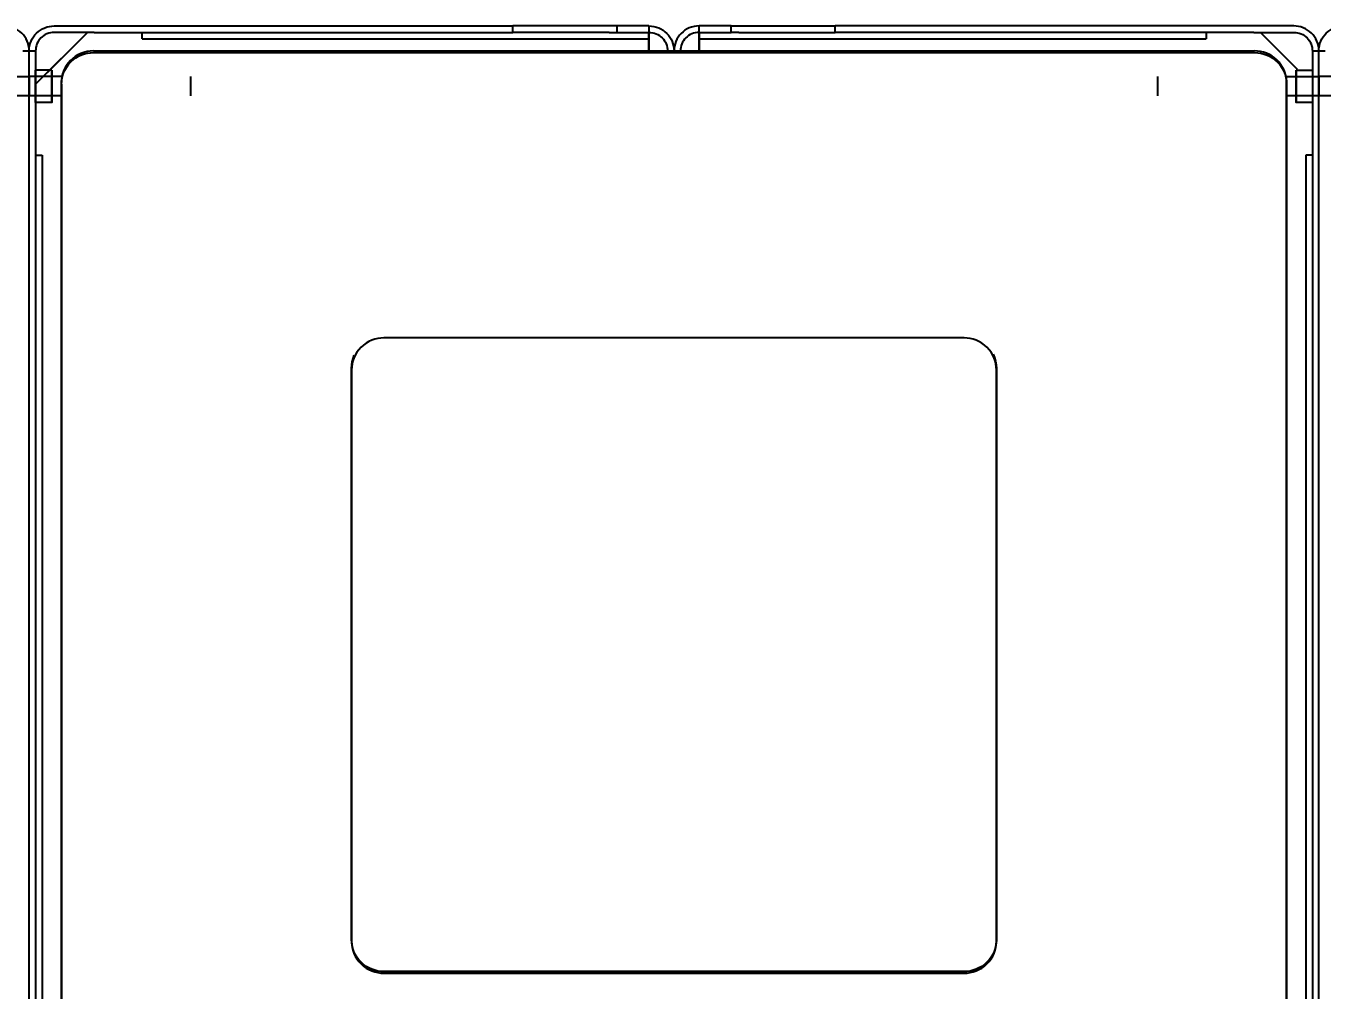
# Model space of a CAD drawing. Header units: millimetres. Extents: x 10366 to 28454, y 24552 to 29702.
# Drawn here: x 17184.3 to 17586.3, y 26756.2 to 27055.3 of the extents above; entities that cross this region are included whole.
import ezdxf

# ---------------------------------------------------------------- set-up
doc = ezdxf.new("R2010")
doc.units = ezdxf.units.MM
doc.header["$LTSCALE"] = 3
doc.layers.add('DomyÅ›lny', color=7, linetype='Continuous')
doc.styles.get("Standard").update_dxf_attribs({"font": 'arial.ttf'})
doc.dimstyles.new('MATEUSZ', dxfattribs={"dimtxt": 35, "dimasz": 16, "dimexe": 0.18, "dimexo": 0.0625, "dimgap": 0.09, "dimtad": 0, "dimdec": 0, "dimdsep": 46, "dimtxsty": 'Standard', "dimblk": 'DOT', "dimcen": 0.09, "dimse1": 1, "dimse2": 1, "dimadec": 0, "dimazin": 0, "dimtfac": 1, "dimtdec": 0, "dimtofl": 0, "dimtmove": 0, "dimatfit": 3, "dimfxl": 1, "dimtolj": 1, "dimtzin": 0, "dimlwd": 9, "dimlwe": 9, "dimarcsym": 0})

# ---------------------------------------------------------------- blocks, each defined once
blk = doc.blocks.new('_Dot')
at = {"color": 0, "linetype": 'ByBlock', "lineweight": -2}
blk.add_line((-0.5, 0), (-1, 0), dxfattribs=at)
at = {"color": 0, "linetype": 'ByBlock', "const_width": 0.5}
blk.add_lwpolyline([(-0.25, 0, 1), (0.25, 0, 1)], format="xyb", close=True, dxfattribs=at)
blk = doc.blocks.new('*D54')
at = {"color": 0, "lineweight": 9, "transparency": 16777216}
for p, q in [((16801.26, 26554.08), (16945.86, 26554.08)), ((17169.26, 26554.08), (17024.66, 26554.08))]:
    blk.add_line(p, q, dxfattribs=at)
at = {"layer": 'Defpoints', "color": 0, "transparency": 16777216}
for p in [(16785.26, 27047.56), (17185.26, 27047.56), (17185.26, 26554.08)]:
    blk.add_point(p, dxfattribs=at)
at = {"color": 0, "lineweight": 9, "transparency": 16777216, "xscale": 16, "yscale": 16, "zscale": 16, "rotation": 180}
blk.add_blockref('_Dot', (16785.26, 26554.08), dxfattribs=at)
at = {"color": 0, "lineweight": 9, "transparency": 16777216, "xscale": 16, "yscale": 16, "zscale": 16}
blk.add_blockref('_Dot', (17185.26, 26554.08), dxfattribs=at)
at = {"color": 0, "transparency": 16777216, "insert": (16985.26, 26554.08), "char_height": 35, "attachment_point": 5}
blk.add_mtext('\\A1;400', dxfattribs=at)

msp = doc.modelspace()

# ---------------------------------------------------------------- linework, layer by layer
at = {"layer": 'DomyÅ›lny'}
for p, q in [((17193.02, 27055.32), (17335.26, 27055.32)), ((17335.26, 27053.32), (17335.26, 27055.32)), ((17367.5, 27055.32), (17335.26, 27055.32)), ((17367.5, 27055.32), (17367.5, 27053.32)), ((17377.5, 27055.32), (17377.5, 27053.32)), ((17393.02, 27053.32), (17393.02, 27055.32)), ((17403.02, 27053.32), (17403.02, 27055.32)), ((17403.02, 27055.32), (17435.26, 27055.32)), ((17435.26, 27053.32), (17435.26, 27055.32)), ((17577.5, 27055.32), (17435.26, 27055.32)), ((17203.37, 27053.32), (17187.26, 27037.2)), ((17190.93, 27040.88), (17203.37, 27053.32)), ((17205.37, 27053.32), (17193.02, 27053.32)), ((17205.37, 27053.32), (17335.26, 27053.32)), ((17220.26, 27051.32), (17220.26, 27053.32)), ((17220.26, 27051.32), (17377.5, 27051.32)), ((17365.14, 27053.32), (17335.26, 27053.32)), ((17365.14, 27053.32), (17367.5, 27053.32)), ((17377.5, 27053.32), (17377.5, 27051.32)), ((17377.5, 27047.06), (17377.5, 27053.32)), ((17377.5, 27053.32), (17377.5, 27047.06)), ((17393.02, 27051.32), (17393.02, 27053.32)), ((17393.02, 27053.32), (17393.02, 27047.06)), ((17393.02, 27047.06), (17393.02, 27053.32)), ((17393.02, 27051.32), (17550.26, 27051.32)), ((17405.37, 27053.32), (17403.02, 27053.32)), ((17405.37, 27053.32), (17435.26, 27053.32)), ((17565.14, 27053.32), (17435.26, 27053.32)), ((17550.26, 27053.32), (17550.26, 27051.32)), ((17565.14, 27053.32), (17577.5, 27053.32)), ((17578.56, 27041.9), (17567.14, 27053.32)), ((17567.14, 27053.32), (17578.56, 27041.9)), ((17183.26, 27047.56), (17185.26, 27047.56)), ((17185.26, 26677.06), (17185.26, 27047.56)), ((17185.26, 27047.56), (17187.26, 27047.56)), ((17185.26, 26677.06), (17185.26, 27047.56)), ((17187.26, 27047.56), (17187.26, 26677.06)), ((17205.26, 27047.56), (17565.26, 27047.56)), ((17205.26, 27047.06), (17565.26, 27047.06)), ((17583.26, 27047.56), (17585.26, 27047.56)), ((17583.26, 27047.56), (17583.26, 26677.06)), ((17585.26, 26677.06), (17585.26, 27047.56)), ((17585.26, 27047.56), (17587.26, 27047.56)), ((17585.26, 26677.06), (17585.26, 27047.56)), ((17174.96, 27039.59), (17185.26, 27039.59)), ((17195.55, 27039.59), (17185.26, 27039.59)), ((17192.26, 27041.59), (17187.26, 27041.59)), ((17192.26, 27039.59), (17187.26, 27039.59)), ((17574.96, 27039.59), (17585.26, 27039.59)), ((17578.26, 27041.59), (17583.26, 27041.59)), ((17578.26, 27039.59), (17583.26, 27039.59)), ((17595.55, 27039.59), (17585.26, 27039.59)), ((17195.26, 26687.92), (17195.26, 27037.71)), ((17195.26, 27037.2), (17195.26, 26687.42)), ((17575.26, 26687.92), (17575.26, 27037.71)), ((17575.26, 27037.2), (17575.26, 26687.42)), ((17185.26, 27033.59), (17175.26, 27033.59)), ((17195.26, 27033.59), (17185.26, 27033.59)), ((17192.26, 27033.59), (17187.26, 27033.59)), ((17192.26, 27031.59), (17187.26, 27031.59)), ((17585.26, 27033.59), (17575.26, 27033.59)), ((17583.26, 27033.59), (17578.26, 27033.59)), ((17583.26, 27031.59), (17578.26, 27031.59)), ((17595.26, 27033.59), (17585.26, 27033.59)), ((17187.26, 27015.17), (17189.26, 27015.17)), ((17189.26, 27015.17), (17189.26, 26720.92)), ((17583.26, 27015.17), (17581.26, 27015.17)), ((17581.26, 27015.17), (17581.26, 26719.68)), ((17475.26, 26958.5), (17295.26, 26958.5)), ((17285.26, 26771.77), (17285.26, 26949.16)), ((17285.26, 26948.65), (17285.26, 26771.26)), ((17485.26, 26949.16), (17485.26, 26771.77)), ((17485.26, 26771.26), (17485.26, 26948.65)), ((17285.26, 26771.77), (17285.26, 26771.26)), ((17485.26, 26771.77), (17485.26, 26771.26)), ((17475.26, 26761.92), (17295.26, 26761.92)), ((17295.26, 26761.92), (17295.26, 26761.41)), ((17295.26, 26761.41), (17475.26, 26761.41)), ((17475.26, 26761.92), (17475.26, 26761.41))]:
    msp.add_line(p, q, dxfattribs=at)
for points in [[(17185.26, 27047.56, 0), (17185.22, 27048.33, 0), (17185.1, 27049.1, 0), (17184.91, 27049.85, 0), (17184.65, 27050.57, 0), (17184.31, 27051.26, 0), (17183.92, 27051.92, 0), (17183.46, 27052.53, 0), (17182.94, 27053.09, 0), (17182.37, 27053.59, 0), (17181.76, 27054.04, 0), (17181.11, 27054.43, 0), (17180.42, 27054.74, 0), (17179.71, 27054.99, 0), (17178.98, 27055.17, 0), (17178.24, 27055.28, 0), (17177.5, 27055.32, 0)], [(17185.26, 27047.56, 0), (17185.29, 27048.33, 0), (17185.41, 27049.1, 0), (17185.6, 27049.85, 0), (17185.86, 27050.57, 0), (17186.2, 27051.26, 0), (17186.6, 27051.92, 0), (17187.06, 27052.53, 0), (17187.57, 27053.09, 0), (17188.14, 27053.59, 0), (17188.75, 27054.04, 0), (17189.4, 27054.43, 0), (17190.09, 27054.74, 0), (17190.8, 27054.99, 0), (17191.53, 27055.17, 0), (17192.27, 27055.28, 0), (17193.02, 27055.32, 0)], [(17377.5, 27055.32, 0), (17377.5, 27055.32, 0), (17377.5, 27055.32, 0), (17377.5, 27055.32, 0), (17377.5, 27055.32, 0), (17377.5, 27055.32, 0), (17377.5, 27055.32, 0), (17377.5, 27055.32, 0), (17377.5, 27055.32, 0), (17377.5, 27055.32, 0), (17377.49, 27055.32, 0), (17377.49, 27055.32, 0), (17377.48, 27055.32, 0), (17377.43, 27055.32, 0), (17377.2, 27055.32, 0), (17376.26, 27055.32, 0), (17367.5, 27055.32, 0)], [(17377.5, 27055.32, 0), (17378.27, 27055.28, 0), (17379.04, 27055.16, 0), (17379.78, 27054.97, 0), (17380.51, 27054.71, 0), (17381.2, 27054.38, 0), (17381.85, 27053.98, 0), (17382.46, 27053.52, 0), (17383.03, 27053, 0), (17383.53, 27052.44, 0), (17383.98, 27051.82, 0), (17384.36, 27051.17, 0), (17384.68, 27050.49, 0), (17384.93, 27049.78, 0), (17385.11, 27049.05, 0), (17385.22, 27048.3, 0), (17385.26, 27047.56, 0)], [(17393.02, 27055.32, 0), (17392.24, 27055.28, 0), (17391.48, 27055.16, 0), (17390.73, 27054.97, 0), (17390, 27054.71, 0), (17389.31, 27054.38, 0), (17388.66, 27053.98, 0), (17388.05, 27053.52, 0), (17387.49, 27053, 0), (17386.98, 27052.44, 0), (17386.53, 27051.82, 0), (17386.15, 27051.17, 0), (17385.83, 27050.49, 0), (17385.58, 27049.78, 0), (17385.4, 27049.05, 0), (17385.29, 27048.3, 0), (17385.26, 27047.56, 0)], [(17403.02, 27055.32, 0), (17393.02, 27055.32, 0)], [(17585.26, 27047.56, 0), (17585.22, 27048.33, 0), (17585.1, 27049.1, 0), (17584.91, 27049.85, 0), (17584.65, 27050.57, 0), (17584.31, 27051.26, 0), (17583.92, 27051.92, 0), (17583.46, 27052.53, 0), (17582.94, 27053.09, 0), (17582.37, 27053.59, 0), (17581.76, 27054.04, 0), (17581.11, 27054.43, 0), (17580.42, 27054.74, 0), (17579.71, 27054.99, 0), (17578.98, 27055.17, 0), (17578.24, 27055.28, 0), (17577.5, 27055.32, 0)], [(17585.26, 27047.56, 0), (17585.29, 27048.33, 0), (17585.41, 27049.1, 0), (17585.6, 27049.85, 0), (17585.86, 27050.57, 0), (17586.2, 27051.26, 0), (17586.6, 27051.92, 0), (17587.06, 27052.53, 0), (17587.57, 27053.09, 0), (17588.14, 27053.59, 0), (17588.75, 27054.04, 0), (17589.4, 27054.43, 0), (17590.09, 27054.74, 0), (17590.8, 27054.99, 0), (17591.53, 27055.17, 0), (17592.27, 27055.28, 0), (17593.02, 27055.32, 0)], [(17193.02, 27053.32, 0), (17192.44, 27053.29, 0), (17191.87, 27053.2, 0), (17191.31, 27053.06, 0), (17190.77, 27052.86, 0), (17190.25, 27052.61, 0), (17189.77, 27052.32, 0), (17189.32, 27051.97, 0), (17188.9, 27051.59, 0), (17188.53, 27051.17, 0), (17188.2, 27050.71, 0), (17187.91, 27050.23, 0), (17187.68, 27049.72, 0), (17187.49, 27049.2, 0), (17187.36, 27048.66, 0), (17187.28, 27048.11, 0), (17187.26, 27047.56, 0)], [(17367.5, 27053.32, 0), (17377.5, 27053.32, 0)], [(17377.5, 27053.32, 0), (17378.08, 27053.29, 0), (17378.65, 27053.2, 0), (17379.2, 27053.06, 0), (17379.74, 27052.86, 0), (17380.26, 27052.61, 0), (17380.74, 27052.32, 0), (17381.19, 27051.97, 0), (17381.61, 27051.59, 0), (17381.98, 27051.17, 0), (17382.32, 27050.71, 0), (17382.6, 27050.23, 0), (17382.83, 27049.72, 0), (17383.02, 27049.2, 0), (17383.15, 27048.66, 0), (17383.23, 27048.11, 0), (17383.26, 27047.56, 0)], [(17393.02, 27053.32, 0), (17392.44, 27053.29, 0), (17391.87, 27053.2, 0), (17391.31, 27053.06, 0), (17390.77, 27052.86, 0), (17390.25, 27052.61, 0), (17389.77, 27052.32, 0), (17389.32, 27051.97, 0), (17388.9, 27051.59, 0), (17388.53, 27051.17, 0), (17388.2, 27050.71, 0), (17387.91, 27050.23, 0), (17387.68, 27049.72, 0), (17387.49, 27049.2, 0), (17387.36, 27048.66, 0), (17387.28, 27048.11, 0), (17387.26, 27047.56, 0)], [(17393.02, 27053.32, 0), (17393.02, 27053.32, 0), (17393.02, 27053.32, 0), (17393.02, 27053.32, 0), (17393.02, 27053.32, 0), (17393.02, 27053.32, 0), (17393.02, 27053.32, 0), (17393.02, 27053.32, 0), (17393.02, 27053.32, 0), (17393.02, 27053.32, 0), (17393.02, 27053.32, 0), (17393.02, 27053.32, 0), (17393.02, 27053.32, 0), (17393.03, 27053.32, 0), (17393.09, 27053.32, 0), (17393.31, 27053.32, 0), (17394.25, 27053.32, 0), (17403.02, 27053.32, 0)], [(17577.5, 27053.32, 0), (17578.08, 27053.29, 0), (17578.65, 27053.2, 0), (17579.2, 27053.06, 0), (17579.74, 27052.86, 0), (17580.26, 27052.61, 0), (17580.74, 27052.32, 0), (17581.19, 27051.97, 0), (17581.61, 27051.59, 0), (17581.98, 27051.17, 0), (17582.32, 27050.71, 0), (17582.6, 27050.23, 0), (17582.83, 27049.72, 0), (17583.02, 27049.2, 0), (17583.15, 27048.66, 0), (17583.23, 27048.11, 0), (17583.26, 27047.56, 0)], [(17205.26, 27047.56, 0), (17204.23, 27047.51, 0), (17203.23, 27047.36, 0), (17202.25, 27047.1, 0), (17201.3, 27046.76, 0), (17200.4, 27046.32, 0), (17199.55, 27045.8, 0), (17198.77, 27045.2, 0), (17198.05, 27044.54, 0), (17197.4, 27043.81, 0), (17196.83, 27043.02, 0), (17196.35, 27042.19, 0), (17195.95, 27041.31, 0), (17195.64, 27040.42, 0), (17195.42, 27039.49, 0), (17195.29, 27038.61, 0), (17195.26, 27037.71, 0)], [(17195.26, 27037.2, 0), (17195.31, 27038.2, 0), (17195.46, 27039.18, 0), (17195.71, 27040.14, 0), (17196.06, 27041.06, 0), (17196.49, 27041.94, 0), (17197.01, 27042.77, 0), (17197.6, 27043.54, 0), (17198.27, 27044.25, 0), (17199, 27044.89, 0), (17199.78, 27045.45, 0), (17200.61, 27045.93, 0), (17201.49, 27046.33, 0), (17202.38, 27046.64, 0), (17203.31, 27046.87, 0), (17204.28, 27047.01, 0), (17205.26, 27047.06, 0)], [(17575.26, 27037.71, 0), (17575.2, 27038.7, 0), (17575.05, 27039.69, 0), (17574.8, 27040.64, 0), (17574.46, 27041.57, 0), (17574.02, 27042.45, 0), (17573.5, 27043.28, 0), (17572.91, 27044.05, 0), (17572.24, 27044.76, 0), (17571.52, 27045.39, 0), (17570.73, 27045.96, 0), (17569.9, 27046.44, 0), (17569.02, 27046.84, 0), (17568.13, 27047.15, 0), (17567.2, 27047.37, 0), (17566.23, 27047.51, 0), (17565.26, 27047.56, 0)], [(17565.26, 27047.06, 0), (17566.28, 27047, 0), (17567.28, 27046.85, 0), (17568.27, 27046.6, 0), (17569.21, 27046.25, 0), (17570.11, 27045.81, 0), (17570.96, 27045.3, 0), (17571.75, 27044.7, 0), (17572.47, 27044.03, 0), (17573.11, 27043.3, 0), (17573.68, 27042.51, 0), (17574.16, 27041.68, 0), (17574.56, 27040.8, 0), (17574.87, 27039.91, 0), (17575.09, 27038.98, 0), (17575.22, 27038.11, 0), (17575.26, 27037.2, 0)], [(17185.26, 27039.59, 0), (17185.26, 27039.59, 0), (17185.26, 27039.59, 0), (17185.26, 27039.59, 0), (17185.26, 27039.59, 0), (17185.26, 27039.59, 0), (17185.26, 27039.59, 0), (17185.26, 27039.59, 0), (17185.26, 27039.59, 0), (17185.26, 27039.59, 0), (17185.26, 27039.59, 0), (17185.26, 27039.59, 0), (17185.26, 27039.58, 0), (17185.26, 27039.57, 0), (17185.26, 27039.5, 0), (17185.26, 27039.22, 0), (17185.26, 27033.59, 0)], [(17185.26, 27039.59, 0), (17185.26, 27039.59, 0), (17185.26, 27039.59, 0), (17185.26, 27039.59, 0), (17185.26, 27039.59, 0), (17185.26, 27039.59, 0), (17185.26, 27039.59, 0), (17185.26, 27039.59, 0), (17185.26, 27039.59, 0), (17185.26, 27039.59, 0), (17185.26, 27039.59, 0), (17185.26, 27039.59, 0), (17185.26, 27039.58, 0), (17185.26, 27039.57, 0), (17185.26, 27039.5, 0), (17185.26, 27039.22, 0), (17185.26, 27033.59, 0)], [(17187.26, 27039.59, 0), (17187.26, 27039.59, 0), (17187.26, 27039.59, 0), (17187.26, 27039.59, 0), (17187.26, 27039.59, 0), (17187.26, 27039.59, 0), (17187.26, 27039.59, 0), (17187.26, 27039.59, 0), (17187.26, 27039.59, 0), (17187.26, 27039.59, 0), (17187.26, 27039.59, 0), (17187.26, 27039.59, 0), (17187.26, 27039.58, 0), (17187.26, 27039.57, 0), (17187.26, 27039.5, 0), (17187.26, 27039.22, 0), (17187.26, 27033.59, 0)], [(17235.26, 27039.59, 0), (17235.26, 27039.59, 0), (17235.26, 27039.59, 0), (17235.26, 27039.59, 0), (17235.26, 27039.59, 0), (17235.26, 27039.59, 0), (17235.26, 27039.59, 0), (17235.26, 27039.59, 0), (17235.26, 27039.59, 0), (17235.26, 27039.59, 0), (17235.26, 27039.59, 0), (17235.26, 27039.59, 0), (17235.26, 27039.58, 0), (17235.26, 27039.57, 0), (17235.26, 27039.5, 0), (17235.26, 27039.22, 0), (17235.26, 27033.59, 0)], [(17535.26, 27039.59, 0), (17535.26, 27039.59, 0), (17535.26, 27039.59, 0), (17535.26, 27039.59, 0), (17535.26, 27039.59, 0), (17535.26, 27039.59, 0), (17535.26, 27039.59, 0), (17535.26, 27039.59, 0), (17535.26, 27039.59, 0), (17535.26, 27039.59, 0), (17535.26, 27039.59, 0), (17535.26, 27039.59, 0), (17535.26, 27039.58, 0), (17535.26, 27039.57, 0), (17535.26, 27039.5, 0), (17535.26, 27039.22, 0), (17535.26, 27033.59, 0)], [(17583.26, 27041.59, 0), (17583.26, 27041.59, 0), (17583.26, 27041.59, 0), (17583.26, 27041.59, 0), (17583.26, 27041.59, 0), (17583.26, 27041.59, 0), (17583.26, 27041.59, 0), (17583.26, 27041.59, 0), (17583.26, 27041.59, 0), (17583.26, 27041.59, 0), (17583.26, 27041.59, 0), (17583.26, 27041.59, 0), (17583.26, 27041.58, 0), (17583.26, 27041.55, 0), (17583.26, 27041.44, 0), (17583.26, 27040.97, 0), (17583.26, 27031.59, 0)], [(17583.26, 27039.59, 0), (17583.26, 27039.59, 0), (17583.26, 27039.59, 0), (17583.26, 27039.59, 0), (17583.26, 27039.59, 0), (17583.26, 27039.59, 0), (17583.26, 27039.59, 0), (17583.26, 27039.59, 0), (17583.26, 27039.59, 0), (17583.26, 27039.59, 0), (17583.26, 27039.59, 0), (17583.26, 27039.59, 0), (17583.26, 27039.58, 0), (17583.26, 27039.57, 0), (17583.26, 27039.5, 0), (17583.26, 27039.22, 0), (17583.26, 27033.59, 0)], [(17585.26, 27039.59, 0), (17585.26, 27039.59, 0), (17585.26, 27039.59, 0), (17585.26, 27039.59, 0), (17585.26, 27039.59, 0), (17585.26, 27039.59, 0), (17585.26, 27039.59, 0), (17585.26, 27039.59, 0), (17585.26, 27039.59, 0), (17585.26, 27039.59, 0), (17585.26, 27039.59, 0), (17585.26, 27039.59, 0), (17585.26, 27039.58, 0), (17585.26, 27039.57, 0), (17585.26, 27039.5, 0), (17585.26, 27039.22, 0), (17585.26, 27033.59, 0)], [(17585.26, 27039.59, 0), (17585.26, 27039.59, 0), (17585.26, 27039.59, 0), (17585.26, 27039.59, 0), (17585.26, 27039.59, 0), (17585.26, 27039.59, 0), (17585.26, 27039.59, 0), (17585.26, 27039.59, 0), (17585.26, 27039.59, 0), (17585.26, 27039.59, 0), (17585.26, 27039.59, 0), (17585.26, 27039.59, 0), (17585.26, 27039.58, 0), (17585.26, 27039.57, 0), (17585.26, 27039.5, 0), (17585.26, 27039.22, 0), (17585.26, 27033.59, 0)], [(17295.26, 26958.5, 0), (17294.36, 26958.46, 0), (17293.44, 26958.34, 0), (17292.5, 26958.12, 0), (17291.57, 26957.81, 0), (17290.66, 26957.4, 0), (17289.78, 26956.9, 0), (17288.95, 26956.3, 0), (17288.18, 26955.62, 0), (17287.49, 26954.86, 0), (17286.89, 26954.04, 0), (17286.37, 26953.17, 0), (17285.96, 26952.28, 0), (17285.64, 26951.36, 0), (17285.42, 26950.44, 0), (17285.3, 26949.53, 0), (17285.26, 26948.65, 0)], [(17485.26, 26948.65, 0), (17485.22, 26949.53, 0), (17485.09, 26950.44, 0), (17484.87, 26951.36, 0), (17484.55, 26952.28, 0), (17484.14, 26953.17, 0), (17483.63, 26954.04, 0), (17483.02, 26954.86, 0), (17482.33, 26955.62, 0), (17481.56, 26956.3, 0), (17480.73, 26956.9, 0), (17479.85, 26957.4, 0), (17478.94, 26957.81, 0), (17478.01, 26958.12, 0), (17477.08, 26958.34, 0), (17476.15, 26958.46, 0), (17475.26, 26958.5, 0)], [(17285.26, 26949.16, 0), (17285.3, 26950.13, 0), (17285.46, 26951.13, 0), (17285.72, 26952.13, 0), (17286.1, 26953.13, 0)], [(17484.25, 26953.46, 0), (17484.7, 26952.39, 0), (17485.02, 26951.29, 0), (17485.2, 26950.21, 0), (17485.26, 26949.16, 0)], [(17295.26, 26761.92, 0), (17294.36, 26761.96, 0), (17293.44, 26762.08, 0), (17292.5, 26762.3, 0), (17291.57, 26762.61, 0), (17290.66, 26763.02, 0), (17289.78, 26763.52, 0), (17288.95, 26764.12, 0), (17288.18, 26764.8, 0), (17287.49, 26765.56, 0), (17286.89, 26766.38, 0), (17286.37, 26767.24, 0), (17285.96, 26768.14, 0), (17285.64, 26769.06, 0), (17285.42, 26769.98, 0), (17285.3, 26770.88, 0), (17285.26, 26771.77, 0)], [(17285.26, 26771.26, 0), (17285.3, 26770.38, 0), (17285.42, 26769.47, 0), (17285.64, 26768.55, 0), (17285.96, 26767.63, 0), (17286.37, 26766.73, 0), (17286.89, 26765.87, 0), (17287.49, 26765.05, 0), (17288.18, 26764.29, 0), (17288.95, 26763.61, 0), (17289.78, 26763.01, 0), (17290.66, 26762.51, 0), (17291.57, 26762.1, 0), (17292.5, 26761.79, 0), (17293.44, 26761.57, 0), (17294.36, 26761.45, 0), (17295.26, 26761.41, 0)], [(17485.26, 26771.77, 0), (17485.22, 26770.88, 0), (17485.09, 26769.98, 0), (17484.87, 26769.06, 0), (17484.55, 26768.14, 0), (17484.14, 26767.24, 0), (17483.63, 26766.38, 0), (17483.02, 26765.56, 0), (17482.33, 26764.8, 0), (17481.56, 26764.12, 0), (17480.73, 26763.52, 0), (17479.85, 26763.02, 0), (17478.94, 26762.61, 0), (17478.01, 26762.3, 0), (17477.08, 26762.08, 0), (17476.15, 26761.96, 0), (17475.26, 26761.92, 0)], [(17475.26, 26761.41, 0), (17476.15, 26761.45, 0), (17477.08, 26761.57, 0), (17478.01, 26761.79, 0), (17478.94, 26762.1, 0), (17479.85, 26762.51, 0), (17480.73, 26763.01, 0), (17481.56, 26763.61, 0), (17482.33, 26764.29, 0), (17483.02, 26765.05, 0), (17483.63, 26765.87, 0), (17484.14, 26766.73, 0), (17484.55, 26767.63, 0), (17484.87, 26768.55, 0), (17485.09, 26769.47, 0), (17485.22, 26770.38, 0), (17485.26, 26771.26, 0)]]:
    msp.add_polyline3d(points, dxfattribs=at)
for points in [[(17187.26, 27041.59, 0), (17187.26, 27041.59, 0), (17187.26, 27041.59, 0), (17187.26, 27041.59, 0), (17187.26, 27041.59, 0), (17187.26, 27041.59, 0), (17187.26, 27041.59, 0), (17187.26, 27041.59, 0), (17187.26, 27041.59, 0), (17187.26, 27041.59, 0), (17187.26, 27041.59, 0), (17187.26, 27041.58, 0), (17187.26, 27041.55, 0), (17187.26, 27041.44, 0), (17187.26, 27040.97, 0), (17187.26, 27032.34, 0), (17187.26, 27031.61, 0), (17187.26, 27031.59, 0), (17187.26, 27031.59, 0), (17187.26, 27031.59, 0), (17187.26, 27031.59, 0), (17187.26, 27031.59, 0), (17187.26, 27031.59, 0), (17187.26, 27031.59, 0), (17187.26, 27031.59, 0), (17187.26, 27031.59, 0), (17187.26, 27031.59, 0), (17187.26, 27031.59, 0), (17187.26, 27031.59, 0), (17187.26, 27031.59, 0), (17187.26, 27031.59, 0), (17187.26, 27031.59, 0), (17187.26, 27031.59, 0), (17187.26, 27031.6, 0), (17187.26, 27031.62, 0), (17187.26, 27031.73, 0), (17187.26, 27032.2, 0)], [(17192.26, 27041.59, 0), (17192.26, 27041.59, 0), (17192.26, 27041.59, 0), (17192.26, 27041.59, 0), (17192.26, 27041.59, 0), (17192.26, 27041.59, 0), (17192.26, 27041.59, 0), (17192.26, 27041.59, 0), (17192.26, 27041.59, 0), (17192.26, 27041.59, 0), (17192.26, 27041.59, 0), (17192.26, 27041.58, 0), (17192.26, 27041.55, 0), (17192.26, 27041.44, 0), (17192.26, 27040.97, 0), (17192.26, 27032.34, 0), (17192.26, 27031.61, 0), (17192.26, 27031.59, 0), (17192.26, 27031.59, 0), (17192.26, 27031.59, 0), (17192.26, 27031.59, 0), (17192.26, 27031.59, 0), (17192.26, 27031.59, 0), (17192.26, 27031.59, 0), (17192.26, 27031.59, 0), (17192.26, 27031.59, 0), (17192.26, 27031.59, 0), (17192.26, 27031.59, 0), (17192.26, 27031.59, 0), (17192.26, 27031.59, 0), (17192.26, 27031.59, 0), (17192.26, 27031.59, 0), (17192.26, 27031.59, 0), (17192.26, 27031.6, 0), (17192.26, 27031.62, 0), (17192.26, 27031.73, 0), (17192.26, 27032.2, 0)], [(17578.26, 27041.59, 0), (17578.26, 27041.59, 0), (17578.26, 27041.59, 0), (17578.26, 27041.59, 0), (17578.26, 27041.59, 0), (17578.26, 27041.59, 0), (17578.26, 27041.59, 0), (17578.26, 27041.59, 0), (17578.26, 27041.59, 0), (17578.26, 27041.59, 0), (17578.26, 27041.59, 0), (17578.26, 27041.58, 0), (17578.26, 27041.55, 0), (17578.26, 27041.44, 0), (17578.26, 27040.97, 0), (17578.26, 27032.34, 0), (17578.26, 27031.61, 0), (17578.26, 27031.59, 0), (17578.26, 27031.59, 0), (17578.26, 27031.59, 0), (17578.26, 27031.59, 0), (17578.26, 27031.59, 0), (17578.26, 27031.59, 0), (17578.26, 27031.59, 0), (17578.26, 27031.59, 0), (17578.26, 27031.59, 0), (17578.26, 27031.59, 0), (17578.26, 27031.59, 0), (17578.26, 27031.59, 0), (17578.26, 27031.59, 0), (17578.26, 27031.59, 0), (17578.26, 27031.59, 0), (17578.26, 27031.59, 0), (17578.26, 27031.6, 0), (17578.26, 27031.62, 0), (17578.26, 27031.73, 0), (17578.26, 27032.2, 0)], [(17578.26, 27039.59, 0), (17578.26, 27039.59, 0), (17578.26, 27039.59, 0), (17578.26, 27039.59, 0), (17578.26, 27039.59, 0), (17578.26, 27039.59, 0), (17578.26, 27039.59, 0), (17578.26, 27039.59, 0), (17578.26, 27039.59, 0), (17578.26, 27039.59, 0), (17578.26, 27039.59, 0), (17578.26, 27039.58, 0), (17578.26, 27039.57, 0), (17578.26, 27039.5, 0), (17578.26, 27039.22, 0), (17578.26, 27034.04, 0), (17578.26, 27033.6, 0), (17578.26, 27033.59, 0), (17578.26, 27033.59, 0), (17578.26, 27033.59, 0), (17578.26, 27033.59, 0), (17578.26, 27033.59, 0), (17578.26, 27033.59, 0), (17578.26, 27033.59, 0), (17578.26, 27033.59, 0), (17578.26, 27033.59, 0), (17578.26, 27033.59, 0), (17578.26, 27033.59, 0), (17578.26, 27033.59, 0), (17578.26, 27033.59, 0), (17578.26, 27033.59, 0), (17578.26, 27033.59, 0), (17578.26, 27033.59, 0), (17578.26, 27033.59, 0), (17578.26, 27033.61, 0), (17578.26, 27033.68, 0), (17578.26, 27033.96, 0)]]:
    msp.add_polyline3d(points, close=True, dxfattribs=at)

# ---------------------------------------------------------------- dimensions: what is measured, and where the dimension line sits
dim = msp.add_linear_dim(base=(17185.26, 26554.08), p1=(16785.26, 27047.56), p2=(17185.26, 27047.56), dimstyle='MATEUSZ')
dim.commit()
dim.dimension.update_dxf_attribs({"geometry": '*D54', "text_midpoint": (16985.26, 26554.08)})

doc.saveas('drawing.dxf')
